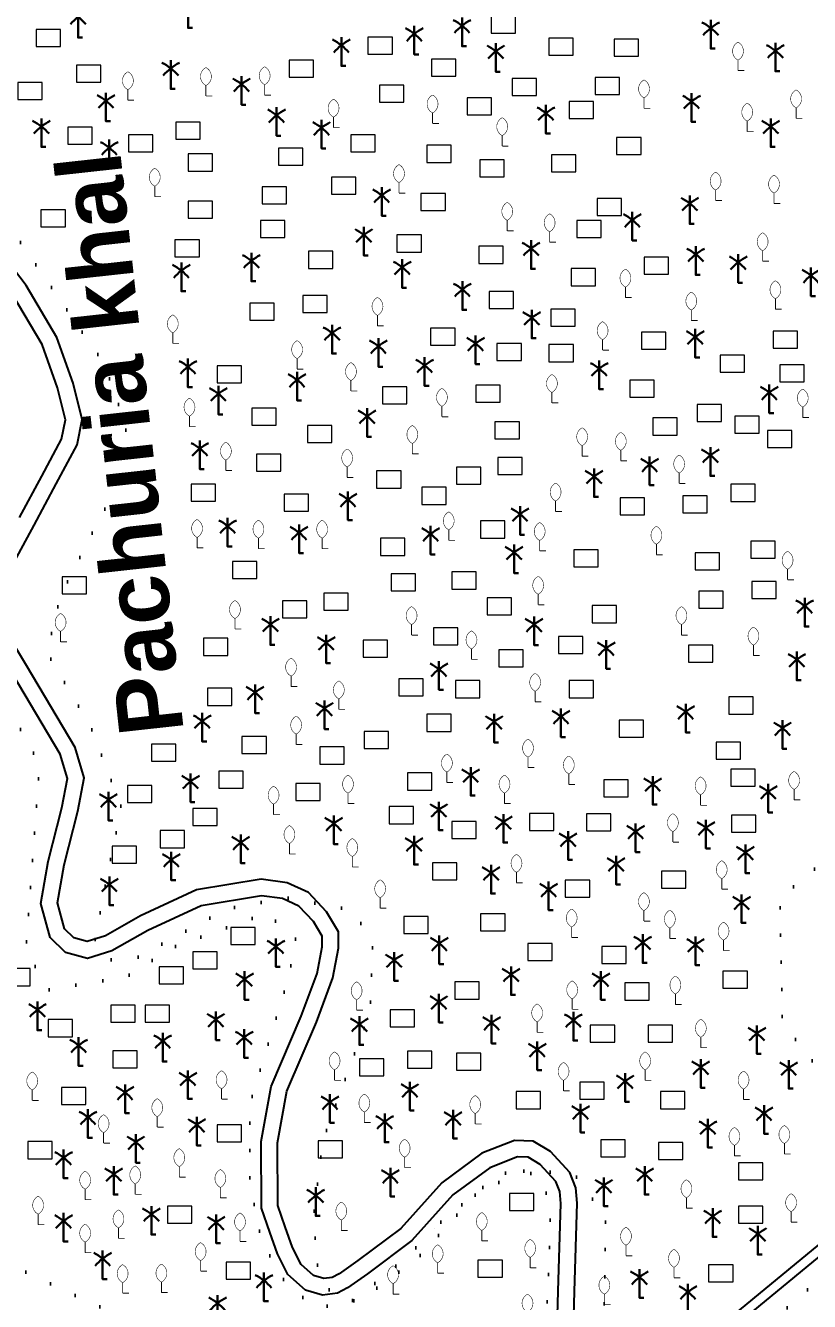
# Model space of a CAD drawing. Header units: millimetres. Extents: x 103 to 36356, y -175259 to -48.
# Drawn here: x 23752 to 24330, y -174009 to -173070 of the extents above; entities that cross this region are included whole.
import ezdxf

# ---------------------------------------------------------------- set-up
doc = ezdxf.new("R2010")
doc.units = ezdxf.units.MM
doc.header["$MEASUREMENT"] = 0
doc.linetypes.add('DOT2', pattern=[0.125, 0, -0.125])
for name, color, linetype in [('Home Stead', 151, 'Continuous'), ('Khal', 4, 'Continuous'), ('TEXT', 5, 'Continuous'), ('Trees', 77, 'Continuous')]:
    doc.layers.add(name, color=color, linetype=linetype)
doc.layers.add('HOUSE', color=144, linetype='Continuous', lineweight=18)
doc.layers.add('PUCCA ROAD', color=1, linetype='Continuous', lineweight=30)
doc.styles.add('sum', font='arialbd.ttf')

# ---------------------------------------------------------------- blocks, each defined once
blk = doc.blocks.new('A$C7FEE66E4')
at = {"layer": 'Trees', "linetype": 'Continuous', "const_width": 0.000142}
blk.add_lwpolyline([(0, 0.00001, 0.606435), (0, 0.00493, 0.606435)], format="xyb", close=True, dxfattribs=at)
at = {"layer": 'Trees', "linetype": 'Continuous', "const_width": 0.000252}
for points in [[(0, 0.00001), (0, -0.00287)], [(0, -0.00287), (0.00172, -0.00287)]]:
    blk.add_lwpolyline(points, dxfattribs=at)
blk = doc.blocks.new('A$C01DB3217')
at = {"layer": 'Trees', "color": 1, "lineweight": 30}
blk.add_lwpolyline([(0, 0.0028), (0, -0.00714), (0.00154, -0.00714)], dxfattribs=at)
for centre, start, end in [((-0.01201, -0.01535), 41.2491, 62.6782), ((0.01201, -0.01535), 117.3218, 138.7509)]:
    blk.add_arc(centre, 0.01949, start, end, dxfattribs=at)

msp = doc.modelspace()

# ---------------------------------------------------------------- linework, layer by layer
at = {"layer": 'Home Stead', "color": 7, "linetype": 'DOT2', "lineweight": 50, "ltscale": 159.474072, "flags": 128}
for points in [[(24176.51, -174131.21), (24179.51, -173947.35), (24157.52, -173916.97), (24123.26, -173911.65), (24085.99, -173928.27), (24040.74, -173977.81), (24008.8, -174001.08), (23991.17, -174009.4), (23976.2, -174001.42), (23966.55, -173980.8), (23964.55, -173945.56), (23971.54, -173889.7), (24006.11, -173796.16), (24007.9, -173747.88), (23994.18, -173721.65), (23944.07, -173712.11), (23900.53, -173720.46), (23833.5, -173756.75), (23814.74, -173757.92), (23803.31, -173744.74), (23808.88, -173714.58), (23822.87, -173645.19), (23800.28, -173586.38), (23768.23, -173531.78), (23778.21, -173489.25), (23811.54, -173424.53), (23826.81, -173365.53), (23809.88, -173318.5), (23733.8, -173208.64), (23716.77, -173123.58), (23695.27, -173047.2), (23690.83, -172971.75), (23708.13, -172944.86), (23828.77, -172865.65), (23971.46, -172779.4), (24144.62, -172667.2), (24227.86, -172579.21), (24395.65, -172366.21), (24423.53, -172295.43), (24479.34, -172221.88), (24517.65, -172194.46), (24581.23, -172166.22), (24645.39, -172137.72), (24741.9, -172111.83), (24796.24, -172074.63), (24840.73, -172037.38), (24862.51, -172017.05), (24869.06, -172005.43), (24903.4, -172018.71), (24990.61, -172048.67), (24979.03, -172072.99), (24964.85, -172101.81), (24925.62, -172128.73), (24892.8, -172149.72), (24877.23, -172152.53), (24834.32, -172153.36), (24791.25, -172156.34), (24768.88, -172165.78), (24761.59, -172174.88), (24763.26, -172197.52), (24762.7, -172253.01), (24754.79, -172369.33), (24753.23, -172392.26), (24765.76, -172503.56), (24757.35, -172557.3), (24765.52, -172632.86), (24772.71, -172646.94), (24780.39, -172656.91), (24819.03, -172678), (24840.36, -172685.22), (24850.91, -172694.04), (24853.43, -172700), (24844.28, -172791.83), (24865.42, -172844.21), (24913.19, -172934.43), (24905.54, -172973.34), (24880.07, -173020.62), (24864.71, -173112.23), (24840.01, -173199.52), (24833.22, -173245.66), (24833.94, -173383.52), (24809.39, -173447.75), (24696.6, -173536.09), (24612.82, -173546.91), (24522.87, -173580.31), (24424.85, -173615.69), (24374.93, -173655.59), (24307.77, -173712.74), (24309.58, -173804.34), (24342.21, -173845.42), (24353.1, -173934.3), (24341.94, -173988.04), (24253.58, -174067.56), (24176.51, -174131.21)], [(24058.18, -173950.79), (24100.11, -173916.11), (24119.49, -173911.78), (24134.52, -173921.89), (24138.86, -173950.79), (24131.82, -174128.03), (24034.01, -174208.97), (23996.94, -174231.77), (23958.69, -174162.31), (23926.71, -174104.24), (23896.17, -174056.1), (23875.68, -174023.8), (23829.48, -174023.8), (23778.42, -173999.87), (23736.76, -173980.34), (23686.51, -173949.54), (23656.82, -173950.05), (23507.42, -173936.52), (23477.3, -173881.56), (23477.3, -173842.3), (23536.23, -173655.18), (23529.42, -173521.52), (23473.47, -173409.7), (23417.52, -173255.12), (23377.81, -173142.41), (23416.75, -173091.63), (23514.79, -173036.7), (23563.53, -172996.88), (23589.6, -173005.37), (23621.91, -173052.94), (23647.77, -173117.44), (23647.77, -173188.64), (23689.27, -173248.46), (23723.12, -173286.74), (23746.71, -173367.33), (23724.63, -173427.83), (23712.2, -173503.92), (23728.64, -173551.13), (23762.75, -173614.23), (23756.88, -173693.77), (23752.67, -173750.9), (23769.7, -173779.98), (23826.88, -173770.13), (23861.39, -173748.45), (23896.39, -173735.64), (23929.68, -173723.46), (23951.11, -173742.05), (23946.67, -173768.65), (23917.5, -173864.21), (23917.51, -173921.81), (23926.27, -173965.17), (23946.09, -173999.86), (23968.74, -174013.55), (23992.91, -174009.56), (24031.93, -173977.42), (24058.18, -173950.79)]]:
    msp.add_lwpolyline(points, dxfattribs=at)
at = {"layer": 'HOUSE'}
for points in [[(24095.17, -173075.79), (24113.1, -173075.79), (24113.1, -173063.24), (24095.17, -173063.24), (24095.17, -173075.79)], [(23760.2, -173085.84), (23778.13, -173085.84), (23778.13, -173073.29), (23760.2, -173073.29), (23760.2, -173085.84)], [(24004.52, -173091.36), (24022.45, -173091.36), (24022.45, -173078.81), (24004.52, -173078.81), (24004.52, -173091.36)], [(24137.66, -173092.07), (24155.59, -173092.07), (24155.59, -173079.52), (24137.66, -173079.52), (24137.66, -173092.07)], [(24185.81, -173092.78), (24203.75, -173092.78), (24203.75, -173080.23), (24185.81, -173080.23), (24185.81, -173092.78)], [(23789.94, -173112.03), (23807.87, -173112.03), (23807.87, -173099.48), (23789.94, -173099.48), (23789.94, -173112.03)], [(23946.44, -173108.35), (23964.38, -173108.35), (23964.38, -173095.8), (23946.44, -173095.8), (23946.44, -173108.35)], [(24051.26, -173107.64), (24069.19, -173107.64), (24069.19, -173095.09), (24051.26, -173095.09), (24051.26, -173107.64)], [(23746.74, -173124.77), (23764.67, -173124.77), (23764.67, -173112.22), (23746.74, -173112.22), (23746.74, -173124.77)], [(24110.75, -173121.8), (24128.68, -173121.8), (24128.68, -173109.24), (24110.75, -173109.24), (24110.75, -173121.8)], [(24171.65, -173121.09), (24189.58, -173121.09), (24189.58, -173108.54), (24171.65, -173108.54), (24171.65, -173121.09)], [(24013.01, -173126.75), (24030.95, -173126.75), (24030.95, -173114.2), (24013.01, -173114.2), (24013.01, -173126.75)], [(24077.46, -173135.95), (24095.39, -173135.95), (24095.39, -173123.4), (24077.46, -173123.4), (24077.46, -173135.95)], [(24152.53, -173138.78), (24170.46, -173138.78), (24170.46, -173126.23), (24152.53, -173126.23), (24152.53, -173138.78)], [(23783.62, -173157.54), (23801.55, -173157.54), (23801.55, -173144.99), (23783.62, -173144.99), (23783.62, -173157.54)], [(23862.94, -173154), (23880.87, -173154), (23880.87, -173141.45), (23862.94, -173141.45), (23862.94, -173154)], [(23828.24, -173163.2), (23846.17, -173163.2), (23846.17, -173150.65), (23828.24, -173150.65), (23828.24, -173163.2)], [(23991.83, -173163.2), (24009.76, -173163.2), (24009.76, -173150.65), (23991.83, -173150.65), (23991.83, -173163.2)], [(24047.78, -173170.99), (24065.71, -173170.99), (24065.71, -173158.44), (24047.78, -173158.44), (24047.78, -173170.99)], [(24187.57, -173165.18), (24205.5, -173165.18), (24205.5, -173152.63), (24187.57, -173152.63), (24187.57, -173165.18)], [(23872.15, -173177.36), (23890.08, -173177.36), (23890.08, -173164.81), (23872.15, -173164.81), (23872.15, -173177.36)], [(23938.72, -173173.11), (23956.65, -173173.11), (23956.65, -173160.56), (23938.72, -173160.56), (23938.72, -173173.11)], [(24139.54, -173178.06), (24157.47, -173178.06), (24157.47, -173165.51), (24139.54, -173165.51), (24139.54, -173178.06)], [(24086.73, -173181.6), (24104.66, -173181.6), (24104.66, -173169.05), (24086.73, -173169.05), (24086.73, -173181.6)], [(23977.67, -173194.34), (23995.6, -173194.34), (23995.6, -173181.79), (23977.67, -173181.79), (23977.67, -173194.34)], [(23926.68, -173201.42), (23944.61, -173201.42), (23944.61, -173188.87), (23926.68, -173188.87), (23926.68, -173201.42)], [(24043.53, -173206.38), (24061.46, -173206.38), (24061.46, -173193.82), (24043.53, -173193.82), (24043.53, -173206.38)], [(23763.79, -173218.41), (23781.72, -173218.41), (23781.72, -173205.85), (23763.79, -173205.85), (23763.79, -173218.41)], [(23872.15, -173212.04), (23890.08, -173212.04), (23890.08, -173199.48), (23872.15, -173199.48), (23872.15, -173212.04)], [(24173.17, -173210.08), (24191.1, -173210.08), (24191.1, -173197.52), (24173.17, -173197.52), (24173.17, -173210.08)], [(23925.26, -173226.19), (23943.19, -173226.19), (23943.19, -173213.64), (23925.26, -173213.64), (23925.26, -173226.19)], [(24158.29, -173226.35), (24176.23, -173226.35), (24176.23, -173213.8), (24158.29, -173213.8), (24158.29, -173226.35)], [(24025.86, -173236.97), (24043.79, -173236.97), (24043.79, -173224.42), (24025.86, -173224.42), (24025.86, -173236.97)], [(23862.42, -173240.48), (23880.36, -173240.48), (23880.36, -173227.93), (23862.42, -173227.93), (23862.42, -173240.48)], [(24086.02, -173245.3), (24103.95, -173245.3), (24103.95, -173232.75), (24086.02, -173232.75), (24086.02, -173245.3)], [(23960.71, -173249), (23978.64, -173249), (23978.64, -173236.45), (23960.71, -173236.45), (23960.71, -173249)], [(24207.87, -173253.25), (24225.8, -173253.25), (24225.8, -173240.7), (24207.87, -173240.7), (24207.87, -173253.25)], [(24154.05, -173261.74), (24171.98, -173261.74), (24171.98, -173249.19), (24154.05, -173249.19), (24154.05, -173261.74)], [(23956.46, -173281.56), (23974.39, -173281.56), (23974.39, -173269), (23956.46, -173269), (23956.46, -173281.56)], [(24093.81, -173278.56), (24111.74, -173278.56), (24111.74, -173266.01), (24093.81, -173266.01), (24093.81, -173278.56)], [(23917.51, -173287.22), (23935.44, -173287.22), (23935.44, -173274.67), (23917.51, -173274.67), (23917.51, -173287.22)], [(24139.17, -173291.46), (24157.1, -173291.46), (24157.1, -173278.91), (24139.17, -173278.91), (24139.17, -173291.46)], [(24050.65, -173305.62), (24068.58, -173305.62), (24068.58, -173293.07), (24050.65, -173293.07), (24050.65, -173305.62)], [(24205.74, -173308.45), (24223.67, -173308.45), (24223.67, -173295.9), (24205.74, -173295.9), (24205.74, -173308.45)], [(24302.77, -173307.74), (24320.7, -173307.74), (24320.7, -173295.19), (24302.77, -173295.19), (24302.77, -173307.74)], [(24099.48, -173316.78), (24117.41, -173316.78), (24117.41, -173304.23), (24099.48, -173304.23), (24099.48, -173316.78)], [(24137.76, -173317.65), (24155.69, -173317.65), (24155.69, -173305.1), (24137.76, -173305.1), (24137.76, -173317.65)], [(24263.82, -173325.44), (24281.75, -173325.44), (24281.75, -173312.88), (24263.82, -173312.88), (24263.82, -173325.44)], [(23893.43, -173333.22), (23911.36, -173333.22), (23911.36, -173320.67), (23893.43, -173320.67), (23893.43, -173333.22)], [(24307.72, -173332.51), (24325.66, -173332.51), (24325.66, -173319.96), (24307.72, -173319.96), (24307.72, -173332.51)], [(24015.24, -173348.79), (24033.17, -173348.79), (24033.17, -173336.24), (24015.24, -173336.24), (24015.24, -173348.79)], [(24083.93, -173347.37), (24101.87, -173347.37), (24101.87, -173334.82), (24083.93, -173334.82), (24083.93, -173347.37)], [(24197.25, -173343.84), (24215.18, -173343.84), (24215.18, -173331.28), (24197.25, -173331.28), (24197.25, -173343.84)], [(23918.92, -173364.36), (23936.86, -173364.36), (23936.86, -173351.81), (23918.92, -173351.81), (23918.92, -173364.36)], [(24246.88, -173361.7), (24264.81, -173361.7), (24264.81, -173349.15), (24246.88, -173349.15), (24246.88, -173361.7)], [(23960, -173377.1), (23977.93, -173377.1), (23977.93, -173364.55), (23960, -173364.55), (23960, -173377.1)], [(24098.01, -173374.53), (24115.94, -173374.53), (24115.94, -173361.98), (24098.01, -173361.98), (24098.01, -173374.53)], [(24214.3, -173371.61), (24232.23, -173371.61), (24232.23, -173359.06), (24214.3, -173359.06), (24214.3, -173371.61)], [(24274.5, -173370.19), (24292.43, -173370.19), (24292.43, -173357.64), (24274.5, -173357.64), (24274.5, -173370.19)], [(24298.57, -173380.81), (24316.51, -173380.81), (24316.51, -173368.26), (24298.57, -173368.26), (24298.57, -173380.81)], [(23922.47, -173398.33), (23940.4, -173398.33), (23940.4, -173385.78), (23922.47, -173385.78), (23922.47, -173398.33)], [(24100.13, -173400.72), (24118.06, -173400.72), (24118.06, -173388.17), (24100.13, -173388.17), (24100.13, -173400.72)], [(24010.9, -173410.63), (24028.83, -173410.63), (24028.83, -173398.08), (24010.9, -173398.08), (24010.9, -173410.63)], [(24069.68, -173407.8), (24087.61, -173407.8), (24087.61, -173395.25), (24069.68, -173395.25), (24069.68, -173407.8)], [(23874.31, -173420.27), (23892.24, -173420.27), (23892.24, -173407.72), (23874.31, -173407.72), (23874.31, -173420.27)], [(24044.18, -173422.66), (24062.11, -173422.66), (24062.11, -173410.11), (24044.18, -173410.11), (24044.18, -173422.66)], [(24271.66, -173420.44), (24289.59, -173420.44), (24289.59, -173407.89), (24271.66, -173407.89), (24271.66, -173420.44)], [(23942.91, -173427.61), (23960.84, -173427.61), (23960.84, -173415.06), (23942.91, -173415.06), (23942.91, -173427.61)], [(24190.22, -173430.35), (24208.15, -173430.35), (24208.15, -173417.8), (24190.22, -173417.8), (24190.22, -173430.35)], [(24236.25, -173428.93), (24254.18, -173428.93), (24254.18, -173416.38), (24236.25, -173416.38), (24236.25, -173428.93)], [(24087.38, -173447.43), (24105.31, -173447.43), (24105.31, -173434.88), (24087.38, -173434.88), (24087.38, -173447.43)], [(24013.73, -173460.17), (24031.66, -173460.17), (24031.66, -173447.62), (24013.73, -173447.62), (24013.73, -173460.17)], [(24286.39, -173462.29), (24304.32, -173462.29), (24304.32, -173449.74), (24286.39, -173449.74), (24286.39, -173462.29)], [(24156.08, -173468.66), (24174.01, -173468.66), (24174.01, -173456.11), (24156.08, -173456.11), (24156.08, -173468.66)], [(24245.31, -173470.78), (24263.24, -173470.78), (24263.24, -173458.23), (24245.31, -173458.23), (24245.31, -173470.78)], [(23904.67, -173477.15), (23922.6, -173477.15), (23922.6, -173464.6), (23904.67, -173464.6), (23904.67, -173477.15)], [(23779.32, -173488.48), (23797.25, -173488.48), (23797.25, -173475.93), (23779.32, -173475.93), (23779.32, -173488.48)], [(24021.52, -173486.35), (24039.45, -173486.35), (24039.45, -173473.8), (24021.52, -173473.8), (24021.52, -173486.35)], [(24066.14, -173484.94), (24084.07, -173484.94), (24084.07, -173472.39), (24066.14, -173472.39), (24066.14, -173484.94)], [(23971.95, -173500.51), (23989.88, -173500.51), (23989.88, -173487.96), (23971.95, -173487.96), (23971.95, -173500.51)], [(24248.14, -173499.09), (24266.07, -173499.09), (24266.07, -173486.54), (24248.14, -173486.54), (24248.14, -173499.09)], [(24287.09, -173492.02), (24305.02, -173492.02), (24305.02, -173479.46), (24287.09, -173479.46), (24287.09, -173492.02)], [(23941.49, -173506.17), (23959.43, -173506.17), (23959.43, -173493.62), (23941.49, -173493.62), (23941.49, -173506.17)], [(24092.34, -173504.05), (24110.27, -173504.05), (24110.27, -173491.5), (24092.34, -173491.5), (24092.34, -173504.05)], [(24169.53, -173509.71), (24187.46, -173509.71), (24187.46, -173497.16), (24169.53, -173497.16), (24169.53, -173509.71)], [(24052.68, -173525.99), (24070.61, -173525.99), (24070.61, -173513.44), (24052.68, -173513.44), (24052.68, -173525.99)], [(23883.42, -173533.77), (23901.35, -173533.77), (23901.35, -173521.22), (23883.42, -173521.22), (23883.42, -173533.77)], [(24000.98, -173535.19), (24018.91, -173535.19), (24018.91, -173522.64), (24000.98, -173522.64), (24000.98, -173535.19)], [(24144.75, -173532.36), (24162.68, -173532.36), (24162.68, -173519.8), (24144.75, -173519.8), (24144.75, -173532.36)], [(24100.84, -173542.26), (24118.77, -173542.26), (24118.77, -173529.71), (24100.84, -173529.71), (24100.84, -173542.26)], [(24240.35, -173538.73), (24258.28, -173538.73), (24258.28, -173526.17), (24240.35, -173526.17), (24240.35, -173538.73)], [(24027.19, -173563.5), (24045.12, -173563.5), (24045.12, -173550.94), (24027.19, -173550.94), (24027.19, -173563.5)], [(24068.97, -173564.91), (24086.9, -173564.91), (24086.9, -173552.36), (24068.97, -173552.36), (24068.97, -173564.91)], [(24152.54, -173564.91), (24170.47, -173564.91), (24170.47, -173552.36), (24152.54, -173552.36), (24152.54, -173564.91)], [(23886.26, -173570.57), (23904.19, -173570.57), (23904.19, -173558.02), (23886.26, -173558.02), (23886.26, -173570.57)], [(24270.1, -173576.94), (24288.03, -173576.94), (24288.03, -173564.39), (24270.1, -173564.39), (24270.1, -173576.94)], [(24047.72, -173589.68), (24065.66, -173589.68), (24065.66, -173577.13), (24047.72, -173577.13), (24047.72, -173589.68)], [(24189.36, -173593.93), (24207.29, -173593.93), (24207.29, -173581.38), (24189.36, -173581.38), (24189.36, -173593.93)], [(24001.69, -173602.42), (24019.62, -173602.42), (24019.62, -173589.87), (24001.69, -173589.87), (24001.69, -173602.42)], [(23845.18, -173611.62), (23863.11, -173611.62), (23863.11, -173599.07), (23845.18, -173599.07), (23845.18, -173611.62)], [(23911.75, -173605.96), (23929.68, -173605.96), (23929.68, -173593.41), (23911.75, -173593.41), (23911.75, -173605.96)], [(24260.89, -173610.21), (24278.82, -173610.21), (24278.82, -173597.65), (24260.89, -173597.65), (24260.89, -173610.21)], [(23969.11, -173613.74), (23987.05, -173613.74), (23987.05, -173601.19), (23969.11, -173601.19), (23969.11, -173613.74)], [(23894.75, -173631.44), (23912.69, -173631.44), (23912.69, -173618.89), (23894.75, -173618.89), (23894.75, -173631.44)], [(24271.51, -173630.02), (24289.44, -173630.02), (24289.44, -173617.47), (24271.51, -173617.47), (24271.51, -173630.02)], [(23951.41, -173640.64), (23969.34, -173640.64), (23969.34, -173628.09), (23951.41, -173628.09), (23951.41, -173640.64)], [(24033.56, -173632.85), (24051.49, -173632.85), (24051.49, -173620.3), (24033.56, -173620.3), (24033.56, -173632.85)], [(24178.03, -173637.81), (24195.96, -173637.81), (24195.96, -173625.26), (24178.03, -173625.26), (24178.03, -173637.81)], [(23827.48, -173642.05), (23845.41, -173642.05), (23845.41, -173629.5), (23827.48, -173629.5), (23827.48, -173642.05)], [(23875.63, -173659.04), (23893.56, -173659.04), (23893.56, -173646.49), (23875.63, -173646.49), (23875.63, -173659.04)], [(24020.1, -173657.62), (24038.04, -173657.62), (24038.04, -173645.07), (24020.1, -173645.07), (24020.1, -173657.62)], [(24066.21, -173668.48), (24084.14, -173668.48), (24084.14, -173655.93), (24066.21, -173655.93), (24066.21, -173668.48)], [(24123.5, -173662.58), (24141.43, -173662.58), (24141.43, -173650.03), (24123.5, -173650.03), (24123.5, -173662.58)], [(24165.36, -173662.82), (24183.29, -173662.82), (24183.29, -173650.27), (24165.36, -173650.27), (24165.36, -173662.82)], [(24272.22, -173663.99), (24290.15, -173663.99), (24290.15, -173651.44), (24272.22, -173651.44), (24272.22, -173663.99)], [(23851.55, -173675.32), (23869.49, -173675.32), (23869.49, -173662.76), (23851.55, -173662.76), (23851.55, -173675.32)], [(23816.14, -173686.64), (23834.08, -173686.64), (23834.08, -173674.09), (23816.14, -173674.09), (23816.14, -173686.64)], [(24052.05, -173698.92), (24069.98, -173698.92), (24069.98, -173686.36), (24052.05, -173686.36), (24052.05, -173698.92)], [(24220.52, -173705.04), (24238.45, -173705.04), (24238.45, -173692.49), (24220.52, -173692.49), (24220.52, -173705.04)], [(24149.78, -173711.66), (24167.71, -173711.66), (24167.71, -173699.1), (24149.78, -173699.1), (24149.78, -173711.66)], [(24030.8, -173738.55), (24048.73, -173738.55), (24048.73, -173726), (24030.8, -173726), (24030.8, -173738.55)], [(24087.46, -173736.43), (24105.39, -173736.43), (24105.39, -173723.87), (24087.46, -173723.87), (24087.46, -173736.43)], [(23903.56, -173746.52), (23921.49, -173746.52), (23921.49, -173733.97), (23903.56, -173733.97), (23903.56, -173746.52)], [(24122.16, -173758.37), (24140.09, -173758.37), (24140.09, -173745.81), (24122.16, -173745.81), (24122.16, -173758.37)], [(24176.69, -173760.49), (24194.62, -173760.49), (24194.62, -173747.94), (24176.69, -173747.94), (24176.69, -173760.49)], [(23875.48, -173764.46), (23893.42, -173764.46), (23893.42, -173751.91), (23875.48, -173751.91), (23875.48, -173764.46)], [(23737.98, -173776.84), (23755.91, -173776.84), (23755.91, -173764.29), (23737.98, -173764.29), (23737.98, -173776.84)], [(23850.67, -173775.55), (23868.6, -173775.55), (23868.6, -173763), (23850.67, -173763), (23850.67, -173775.55)], [(24265.85, -173778.64), (24283.78, -173778.64), (24283.78, -173766.09), (24265.85, -173766.09), (24265.85, -173778.64)], [(24068.34, -173786.67), (24086.27, -173786.67), (24086.27, -173774.12), (24068.34, -173774.12), (24068.34, -173786.67)], [(24193.69, -173787.38), (24211.62, -173787.38), (24211.62, -173774.83), (24193.69, -173774.83), (24193.69, -173787.38)], [(23815.09, -173803.61), (23833.02, -173803.61), (23833.02, -173791.06), (23815.09, -173791.06), (23815.09, -173803.61)], [(23840.55, -173803.61), (23858.48, -173803.61), (23858.48, -173791.06), (23840.55, -173791.06), (23840.55, -173803.61)], [(24020.89, -173807.2), (24038.82, -173807.2), (24038.82, -173794.65), (24020.89, -173794.65), (24020.89, -173807.2)], [(23769.06, -173814.38), (23786.99, -173814.38), (23786.99, -173801.83), (23769.06, -173801.83), (23769.06, -173814.38)], [(24168.19, -173818.52), (24186.12, -173818.52), (24186.12, -173805.97), (24168.19, -173805.97), (24168.19, -173818.52)], [(24210.68, -173818.52), (24228.61, -173818.52), (24228.61, -173805.97), (24210.68, -173805.97), (24210.68, -173818.52)], [(23816.72, -173837.22), (23834.65, -173837.22), (23834.65, -173824.66), (23816.72, -173824.66), (23816.72, -173837.22)], [(24033.63, -173837.63), (24051.57, -173837.63), (24051.57, -173825.08), (24033.63, -173825.08), (24033.63, -173837.63)], [(23998.22, -173843.29), (24016.16, -173843.29), (24016.16, -173830.74), (23998.22, -173830.74), (23998.22, -173843.29)], [(24069.75, -173839.05), (24087.68, -173839.05), (24087.68, -173826.49), (24069.75, -173826.49), (24069.75, -173839.05)], [(23778.85, -173864.29), (23796.78, -173864.29), (23796.78, -173851.74), (23778.85, -173851.74), (23778.85, -173864.29)], [(24160.4, -173860.28), (24178.33, -173860.28), (24178.33, -173847.73), (24160.4, -173847.73), (24160.4, -173860.28)], [(24113.66, -173867.36), (24131.59, -173867.36), (24131.59, -173854.8), (24113.66, -173854.8), (24113.66, -173867.36)], [(24219.89, -173867.36), (24237.82, -173867.36), (24237.82, -173854.8), (24219.89, -173854.8), (24219.89, -173867.36)], [(23893.46, -173891.84), (23911.39, -173891.84), (23911.39, -173879.29), (23893.46, -173879.29), (23893.46, -173891.84)], [(23754.17, -173904.15), (23772.1, -173904.15), (23772.1, -173891.6), (23754.17, -173891.6), (23754.17, -173904.15)], [(23967.77, -173903.45), (23985.7, -173903.45), (23985.7, -173890.9), (23967.77, -173890.9), (23967.77, -173903.45)], [(24175.98, -173902.74), (24193.91, -173902.74), (24193.91, -173890.19), (24175.98, -173890.19), (24175.98, -173902.74)], [(24218.47, -173904.86), (24236.4, -173904.86), (24236.4, -173892.31), (24218.47, -173892.31), (24218.47, -173904.86)], [(24277.25, -173919.73), (24295.18, -173919.73), (24295.18, -173907.17), (24277.25, -173907.17), (24277.25, -173919.73)], [(24108.74, -173942.3), (24126.67, -173942.3), (24126.67, -173929.75), (24108.74, -173929.75), (24108.74, -173942.3)], [(23856.92, -173951.6), (23874.85, -173951.6), (23874.85, -173939.05), (23856.92, -173939.05), (23856.92, -173951.6)], [(24277.25, -173951.57), (24295.18, -173951.57), (24295.18, -173939.02), (24277.25, -173939.02), (24277.25, -173951.57)], [(23900.11, -173992.77), (23918.04, -173992.77), (23918.04, -173980.21), (23900.11, -173980.21), (23900.11, -173992.77)], [(24085.49, -173991.44), (24103.42, -173991.44), (24103.42, -173978.89), (24085.49, -173978.89), (24085.49, -173991.44)], [(24255.3, -173994.75), (24273.23, -173994.75), (24273.23, -173982.19), (24255.3, -173982.19), (24255.3, -173994.75)]]:
    msp.add_lwpolyline(points, dxfattribs=at)
at = {"layer": 'Khal', "lineweight": 25, "ltscale": 0.1}
for points in [[(23741, -173470.47), (23758.64, -173438.04), (23775.02, -173407.44), (23790.31, -173378.8), (23794.01, -173360.1), (23787.47, -173333.34), (23775.44, -173299.84), (23752.83, -173261.49), (23738.07, -173242.15)], [(23748.07, -173432.34), (23764.44, -173401.78), (23778.89, -173374.72), (23781.73, -173360.38), (23775.96, -173336.8), (23764.53, -173304.96), (23742.86, -173268.2)], [(24153.27, -174116.92), (24156.42, -174001.9), (24158.54, -173936.76), (24157.57, -173925.55), (24153.15, -173914.37), (24138.97, -173898.97), (24126.09, -173891.19), (24112.46, -173890.65), (24088.26, -173900.19), (24058.84, -173921.91), (24028.68, -173955.54), (23997.05, -173979.12), (23983.25, -173988.91), (23978.25, -173991.55), (23971.92, -173992.41), (23964.48, -173990.2), (23955.3, -173982.01), (23949, -173969.47), (23943.5, -173954.19), (23938.19, -173938.55), (23937.81, -173892.52), (23944.73, -173854.5), (23966.56, -173803.78), (23978.61, -173771.06), (23982.79, -173749.29), (23982.79, -173737.2), (23974.01, -173722.4), (23960.65, -173708.3), (23945.05, -173701.1), (23925.8, -173698.56), (23878.22, -173706.42), (23837, -173725.55), (23811.17, -173740.13), (23797.78, -173744.23), (23787.93, -173741.53), (23781.14, -173735.01), (23775.88, -173715.83), (23780.77, -173688.01), (23790.83, -173648.46), (23795.59, -173623.77), (23789.05, -173601.6), (23753.03, -173541.23), (23739.88, -173519.21)], [(24141.25, -174117.6), (24144.42, -174001.54), (24146.53, -173937.09), (24145.77, -173928.34), (24142.81, -173920.86), (24131.3, -173908.35), (24122.53, -173903.06), (24114.51, -173902.74), (24094.12, -173910.78), (24066.95, -173930.83), (24036.81, -173964.44), (24004.1, -173988.83), (23989.55, -173999.15), (23981.97, -174003.15), (23970.98, -174004.65), (23958.49, -174000.94), (23945.6, -173989.44), (23937.96, -173974.21), (23932.17, -173958.15), (23926.2, -173940.58), (23925.8, -173891.49), (23933.17, -173851.01), (23955.41, -173799.33), (23967.01, -173767.83), (23970.79, -173748.15), (23970.79, -173740.49), (23964.38, -173729.68), (23953.53, -173718.22), (23941.67, -173712.76), (23926, -173710.69), (23881.78, -173717.99), (23842.48, -173736.24), (23815.94, -173751.22), (23797.97, -173756.73), (23781.82, -173752.3), (23770.44, -173741.38), (23763.59, -173716.41), (23769.03, -173685.49), (23779.11, -173645.84), (23783.25, -173624.37), (23777.97, -173606.45), (23742.72, -173547.38)]]:
    msp.add_lwpolyline(points, dxfattribs=at)
at = {"layer": 'PUCCA ROAD', "lineweight": 25}
for points in [[(23771.65, -174569.7), (23796.61, -174511.18), (23960.99, -174304.29), (24107.19, -174167.23), (24243.38, -174053.18), (24562.91, -173789.9), (24720.43, -173660.11), (24818.08, -173536.8), (24910.24, -173363.72), (25060.93, -173094.52), (25249.9, -172748.9), (25345.72, -172581.71), (25440.77, -172464.86), (25505.1, -172403.52)], [(23792, -174505.73), (23955.83, -174299.53), (24102.54, -174161.99), (24238.91, -174047.8), (24558.46, -173784.5), (24715.4, -173655.18), (24812.2, -173532.95), (24904.1, -173360.36), (24952.78, -173273.4)]]:
    msp.add_lwpolyline(points, dxfattribs=at)

# ---------------------------------------------------------------- block references
at = {"layer": 'Trees', "ltscale": 0.1, "xscale": 2116.853959373475, "yscale": 2116.853959373471, "zscale": 2116.853959373464}
for p in [(23872.13, -173056.99), (23791.12, -173063.99), (24073.76, -173070.4), (24038.6, -173076.4), (24256.85, -173072.12), (23984.9, -173084.84), (24098.63, -173089.26), (24304.44, -173088.83), (23859.32, -173101.8), (23911.4, -173113.48), (23811.62, -173125.64), (24242.7, -173126.11), (23937.2, -173136.34), (24135.51, -173134.68), (23764.1, -173144.55), (23970.3, -173145.58), (24301.01, -173144.53), (23814.05, -173160.18), (24014.6, -173195.2), (24241.43, -173201.19), (24199.08, -173213.35), (24001.45, -173224.39), (24124.6, -173234.27), (24245.81, -173238.65), (23918.7, -173243.36), (24029.69, -173248.22), (24277.07, -173244.5), (23867.11, -173250.65), (24330.61, -173254.23), (24073.98, -173264.43), (24125.09, -173285.35), (23978.09, -173296.54), (24012.16, -173306.27), (24083.71, -173304.32), (24245.43, -173299.47), (23871.97, -173321.34), (24046.23, -173320.37), (24174.74, -173322.8), (23952.29, -173331.07), (23894.36, -173341.29), (24299.95, -173340.33), (24003.88, -173357.83), (23880.73, -173381.66), (24256.62, -173386.54), (24211.84, -173393.35), (24170.95, -173402.11), (23989.77, -173419.12), (24116.44, -173429.84), (23901.18, -173438.58), (23953.75, -173443.44), (24050.61, -173444.41), (24112.05, -173458.05), (24326.02, -173497.44), (23932.74, -173510.94), (24126.83, -173511.08), (23973.74, -173524.49), (24179.9, -173528.5), (24320.21, -173536.93), (24056.72, -173543.98), (23921.34, -173561.14), (23972.5, -173572.85), (24238.39, -173575.33), (23882.5, -173582.09), (24097.4, -173582.69), (24146.59, -173578.82), (24309.66, -173587.33), (24080.11, -173621.86), (23873.88, -173626.56), (24214.13, -173628.5), (24299.2, -173634.17), (23813.46, -173640.11), (24056.67, -173647.38), (23979.34, -173657.52), (24104.26, -173656.47), (24253.33, -173660.67), (23910.86, -173671.53), (24151.85, -173669.06), (24201.54, -173663.47), (24038.47, -173672.56), (24282.37, -173678.85), (23859.7, -173684.16), (24187.19, -173687.25), (24095.16, -173693.89), (23814.1, -173702.35), (24137.5, -173706.13), (24279.57, -173715.57), (24057.03, -173745.8), (24206.79, -173744.95), (24245.63, -173746.69), (23936.7, -173747.92), (24023.78, -173758.04), (23913.66, -173772.02), (24109.86, -173768.53), (24176, -173772.03), (23761.21, -173794.51), (24056.68, -173788.81), (23892.5, -173801.74), (24155.7, -173802.1), (23998.24, -173805.25), (24095.52, -173804.2), (24290.8, -173811.97), (23791.49, -173820.75), (23853.38, -173817.54), (23913.39, -173814.86), (24129.11, -173823.78), (24249.51, -173836.8), (24314.25, -173837.5), (23871.94, -173845.07), (24193.85, -173847.21), (23825.67, -173855.43), (24035.33, -173853.51), (23976.54, -173862.6), (24160.98, -173869.67), (23798.39, -173873.71), (24016.79, -173876.94), (24067.17, -173874.14), (24296.05, -173870.72), (23878.5, -173879.24), (24254.76, -173880.86), (23833.61, -173892), (23780.43, -173903.39), (23817.38, -173915.47), (24208.22, -173915.48), (24020.99, -173916.8), (24178.13, -173923.87), (23966.05, -173931.14), (23780.43, -173949.97), (23845.08, -173944.9), (23892.73, -173951.11), (24258.26, -173946.6), (24291.5, -173959.54), (23809.17, -173977.68), (24204.37, -173991.36), (23927.95, -173993.9), (23893.77, -174010.46), (24240.06, -174002.2)]:
    msp.add_blockref('A$C01DB3217', p, dxfattribs=at)
at = {"layer": 'Trees', "linetype": 'DOT2', "ltscale": 0.2, "xscale": 2684.416169053271, "yscale": 2684.416169053275, "zscale": 2684.41616905327}
for p in [(24276.91, -173095.76), (23885.21, -173114.45), (23928.45, -173113.83), (23827.76, -173117.53), (24207.72, -173123.54), (24052.05, -173134.65), (24319.69, -173130.9), (23979.16, -173137.74), (24283.7, -173140.66), (24103.32, -173151.32), (23847.53, -173188.53), (24027.34, -173185.89), (24260.45, -173191.39), (24303.42, -173193.62), (24107.03, -173213.67), (24138.24, -173222.06), (24295.05, -173236), (24194.04, -173262.77), (24304.47, -173271.32), (24011.5, -173283.59), (24242.53, -173279.69), (23860.82, -173296.42), (24177.24, -173301.44), (23952.34, -173315.38), (23991.97, -173331.55), (24139.91, -173340.29), (24058.93, -173350.51), (24324.56, -173351.07), (23873.1, -173357.76), (24037.17, -173377.84), (24162.17, -173379.51), (24190.63, -173382.86), (23899.89, -173390.11), (23989.18, -173395.13), (24233.6, -173399.59), (24142.64, -173420.22), (24063.95, -173441.41), (23878.68, -173446.99), (23923.88, -173447.55), (23970.76, -173447.55), (24130.92, -173449.22), (24216.86, -173452.01), (24313.4, -173470.41), (24129.8, -173488.82), (23906.58, -173506.66), (23778.23, -173516.14), (24036.61, -173511.12), (24235.28, -173511.12), (24080.7, -173528.97), (24288.29, -173526.18), (23947.88, -173549.05), (23983.04, -173565.78), (24127.57, -173560.2), (23951.64, -173591.72), (24122.32, -173608.67), (24062.6, -173619.62), (24152.35, -173621.03), (24318.21, -173632.4), (23989.8, -173635.16), (24105, -173635.16), (24249.38, -173636.4), (23935.03, -173643.28), (24228.95, -173663.47), (23946.69, -173672.24), (23992.98, -173681.77), (24113.84, -173693.42), (24264.92, -173698.08), (24013.48, -173712.14), (24207.64, -173721.6), (24154.47, -173733.68), (24226.73, -173734.47), (24266.26, -173743.35), (24230.81, -173782.99), (23996.17, -173787.23), (24154.84, -173786.52), (24129.04, -173803.47), (24249.54, -173814.77), (23979.92, -173838.79), (24208.55, -173838.79), (24148.48, -173846.55), (23757.34, -173853.57), (23896.71, -173852.64), (24280.99, -173852.91), (23849.39, -173873.22), (24001.83, -173869.86), (24083.46, -173870.92), (23809.88, -173885), (24274.3, -173894.39), (24311.05, -173892.98), (24031.51, -173903.06), (23865.6, -173910), (23833.17, -173922.7), (23796.3, -173926.6), (23895.84, -173925.33), (24238.96, -173932.88), (23761.68, -173944.99), (23984.87, -173949.32), (24315.99, -173943.12), (23820.83, -173955.07), (23910.3, -173957.3), (24088.29, -173956.98), (23796.3, -173965.58), (24194.43, -173967.84), (23881.31, -173979.15), (24123.92, -173976.76), (24055.83, -173980.72), (24229.77, -173984.09), (23823.9, -173995.35), (23852.45, -173994.96), (24022.98, -173996.15), (24178.53, -174003.86), (24121.94, -174017.11)]:
    msp.add_blockref('A$C7FEE66E4', p, dxfattribs=at)

# ---------------------------------------------------------------- texts
at = {"layer": 'TEXT', "color": 7, "insert": (23821.87, -173594.78), "char_height": 47.3857, "width": 917.2711, "attachment_point": 1, "rotation": 96.26755, "style": 'sum'}
msp.add_mtext('Pachuria khal', dxfattribs=at)

doc.saveas('drawing.dxf')
